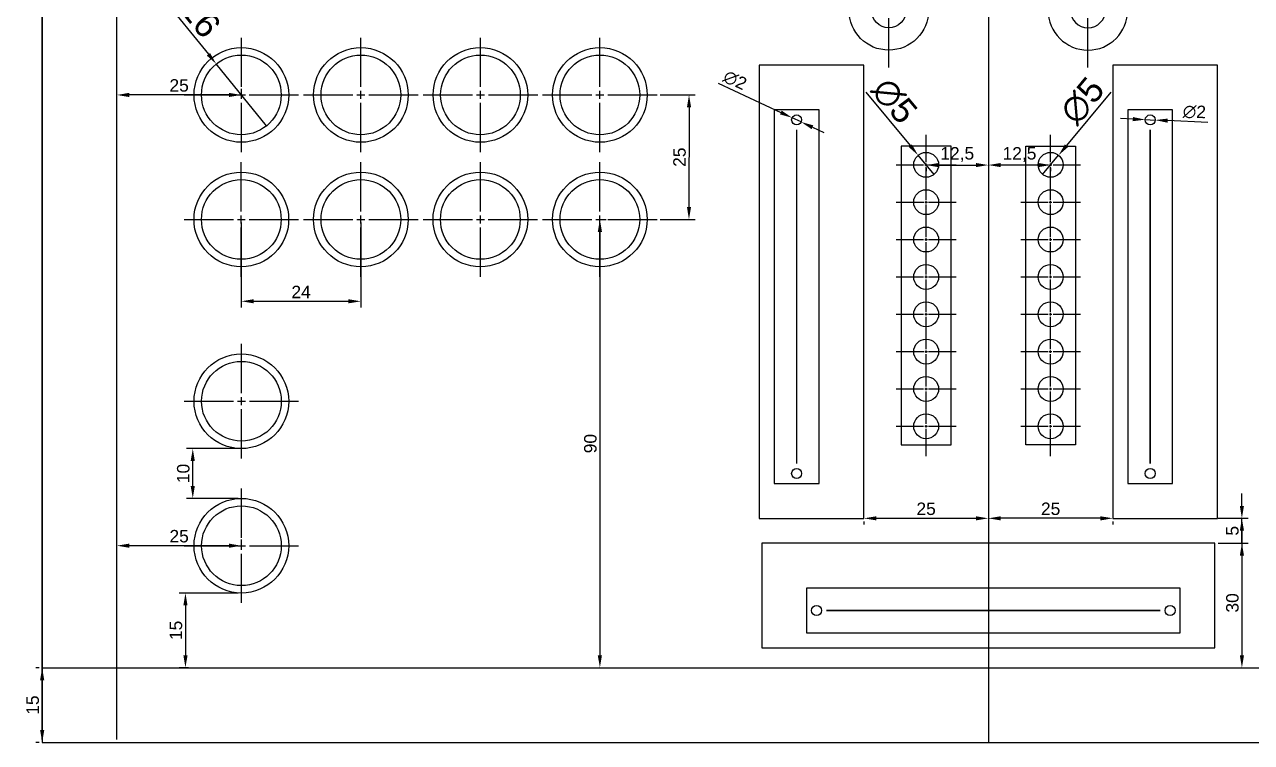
# Model space of a CAD drawing. Header units: millimetres. Extents: x -366 to 391, y -4 to 567.
# Drawn here: x -3.5 to 242.8, y 300 to 444.1 of the extents above; entities that cross this region are included whole.
import ezdxf

# ---------------------------------------------------------------- set-up
doc = ezdxf.new("R2010")
doc.units = ezdxf.units.MM
doc.linetypes.add('CENTER2', pattern=[28.575, 19.05, -3.175, 3.175, -3.175])
doc.styles.get("Standard").update_dxf_attribs({"font": 'arial.ttf'})
doc.dimstyles.new('ISO-25', dxfattribs={"dimtxt": 2.5, "dimasz": 2.5, "dimexe": 1.25, "dimexo": 0.625, "dimtad": 1, "dimtxsty": 'Standard', "dimcen": 2.5, "dimadec": 0, "dimazin": 0, "dimtfac": 1, "dimtmove": 0, "dimatfit": 3, "dimfxl": 1, "dimarcsym": 0})

# ---------------------------------------------------------------- blocks, each defined once
blk = doc.blocks.new('*U59')
at = {"color": 0, "lineweight": 25, "transparency": 16777216}
for p, q in [((0, 1.6), (0, 11.5)), ((-11.5, 0), (-1.6, 0)), ((1.6, 0), (11.5, 0)), ((0, -11.5), (0, -1.6))]:
    blk.add_line(p, q, dxfattribs=at)
at = {"color": 0, "linetype": 'Continuous', "lineweight": 25, "transparency": 16777216}
for p, q in [((-0.8, 0), (0.8, 0)), ((0, -0.8), (0, 0.8))]:
    blk.add_line(p, q, dxfattribs=at)
blk = doc.blocks.new('*U70')
at = {"color": 0, "linetype": 'CENTER2', "lineweight": 25, "transparency": 16777216}
for p, q in [((0, 1.6), (0, 11.5)), ((-11.5, 0), (-1.6, 0)), ((1.6, 0), (11.5, 0)), ((0, -11.5), (0, -1.6))]:
    blk.add_line(p, q, dxfattribs=at)
at = {"color": 0, "linetype": 'Continuous', "lineweight": 25, "transparency": 16777216}
for p, q in [((-0.8, 0), (0.8, 0)), ((0, -0.8), (0, 0.8))]:
    blk.add_line(p, q, dxfattribs=at)
blk = doc.blocks.new('Button')
at = {"color": 7, "lineweight": 25}
for radius in [9.5, 8]:
    blk.add_circle((0, 0), radius, dxfattribs=at)
at = {"color": 7, "linetype": 'CENTER2', "lineweight": 25}
blk.add_blockref('*U70', (0, 0), dxfattribs=at)
blk = doc.blocks.new('*U58')
at = {"color": 0, "lineweight": 25, "transparency": 16777216}
for p, q in [((0, 1.6), (0, 11.5)), ((-11.5, 0), (-1.6, 0)), ((1.6, 0), (11.5, 0)), ((0, -11.5), (0, -1.6))]:
    blk.add_line(p, q, dxfattribs=at)
at = {"color": 0, "linetype": 'Continuous', "lineweight": 25, "transparency": 16777216}
for p, q in [((-0.8, 0), (0.8, 0)), ((0, -0.8), (0, 0.8))]:
    blk.add_line(p, q, dxfattribs=at)
blk = doc.blocks.new('*U60')
at = {"color": 0, "lineweight": 25, "transparency": 16777216}
for p, q in [((0, 0.5), (0, 6)), ((-6, 0), (-0.5, 0)), ((0.5, 0), (6, 0)), ((0, -6), (0, -0.5))]:
    blk.add_line(p, q, dxfattribs=at)
at = {"color": 0, "linetype": 'Continuous', "lineweight": 25, "transparency": 16777216}
for p, q in [((-0.25, 0), (0.25, 0)), ((0, -0.25), (0, 0.25))]:
    blk.add_line(p, q, dxfattribs=at)
blk = doc.blocks.new('*U61')
at = {"color": 0, "lineweight": 25, "transparency": 16777216}
for p, q in [((0, 0.5), (0, 6)), ((-6, 0), (-0.5, 0)), ((0.5, 0), (6, 0)), ((0, -6), (0, -0.5))]:
    blk.add_line(p, q, dxfattribs=at)
at = {"color": 0, "linetype": 'Continuous', "lineweight": 25, "transparency": 16777216}
for p, q in [((-0.25, 0), (0.25, 0)), ((0, -0.25), (0, 0.25))]:
    blk.add_line(p, q, dxfattribs=at)
blk = doc.blocks.new('*U62')
at = {"color": 0, "lineweight": 25, "transparency": 16777216}
for p, q in [((0, 0.5), (0, 6)), ((-6, 0), (-0.5, 0)), ((0.5, 0), (6, 0)), ((0, -6), (0, -0.5))]:
    blk.add_line(p, q, dxfattribs=at)
at = {"color": 0, "linetype": 'Continuous', "lineweight": 25, "transparency": 16777216}
for p, q in [((-0.25, 0), (0.25, 0)), ((0, -0.25), (0, 0.25))]:
    blk.add_line(p, q, dxfattribs=at)
blk = doc.blocks.new('*U63')
at = {"color": 0, "lineweight": 25, "transparency": 16777216}
for p, q in [((0, 0.5), (0, 6)), ((-6, 0), (-0.5, 0)), ((0.5, 0), (6, 0)), ((0, -6), (0, -0.5))]:
    blk.add_line(p, q, dxfattribs=at)
at = {"color": 0, "linetype": 'Continuous', "lineweight": 25, "transparency": 16777216}
for p, q in [((-0.25, 0), (0.25, 0)), ((0, -0.25), (0, 0.25))]:
    blk.add_line(p, q, dxfattribs=at)
blk = doc.blocks.new('*U64')
at = {"color": 0, "lineweight": 25, "transparency": 16777216}
for p, q in [((0, 0.5), (0, 6)), ((-6, 0), (-0.5, 0)), ((0.5, 0), (6, 0)), ((0, -6), (0, -0.5))]:
    blk.add_line(p, q, dxfattribs=at)
at = {"color": 0, "linetype": 'Continuous', "lineweight": 25, "transparency": 16777216}
for p, q in [((-0.25, 0), (0.25, 0)), ((0, -0.25), (0, 0.25))]:
    blk.add_line(p, q, dxfattribs=at)
blk = doc.blocks.new('*U65')
at = {"color": 0, "lineweight": 25, "transparency": 16777216}
for p, q in [((0, 0.5), (0, 6)), ((-6, 0), (-0.5, 0)), ((0.5, 0), (6, 0)), ((0, -6), (0, -0.5))]:
    blk.add_line(p, q, dxfattribs=at)
at = {"color": 0, "linetype": 'Continuous', "lineweight": 25, "transparency": 16777216}
for p, q in [((-0.25, 0), (0.25, 0)), ((0, -0.25), (0, 0.25))]:
    blk.add_line(p, q, dxfattribs=at)
blk = doc.blocks.new('*U66')
at = {"color": 0, "lineweight": 25, "transparency": 16777216}
for p, q in [((0, 0.5), (0, 6)), ((-6, 0), (-0.5, 0)), ((0.5, 0), (6, 0)), ((0, -6), (0, -0.5))]:
    blk.add_line(p, q, dxfattribs=at)
at = {"color": 0, "linetype": 'Continuous', "lineweight": 25, "transparency": 16777216}
for p, q in [((-0.25, 0), (0.25, 0)), ((0, -0.25), (0, 0.25))]:
    blk.add_line(p, q, dxfattribs=at)
blk = doc.blocks.new('*U67')
at = {"color": 0, "lineweight": 25, "transparency": 16777216}
for p, q in [((0, 0.5), (0, 6)), ((-6, 0), (-0.5, 0)), ((0.5, 0), (6, 0)), ((0, -6), (0, -0.5))]:
    blk.add_line(p, q, dxfattribs=at)
at = {"color": 0, "linetype": 'Continuous', "lineweight": 25, "transparency": 16777216}
for p, q in [((-0.25, 0), (0.25, 0)), ((0, -0.25), (0, 0.25))]:
    blk.add_line(p, q, dxfattribs=at)
blk = doc.blocks.new('*D68')
at = {"color": 0, "lineweight": -2, "transparency": 16777216}
for p, q in [((-0.63, 315), (-1.25, 315)), ((0, 302.5), (0, 312.5)), ((-0.63, 300), (-1.25, 300))]:
    blk.add_line(p, q, dxfattribs=at)
at = {"color": 0, "lineweight": 25, "transparency": 16777216}
for points in [[(-0.42, 312.5), (0.42, 312.5), (0, 315)], [(-0.42, 302.5), (0.42, 302.5), (0, 300)]]:
    blk.add_solid(points, dxfattribs=at)
at = {"layer": 'Defpoints', "color": 0, "lineweight": 25, "transparency": 16777216}
for p in [(0, 315), (0, 315), (0, 300)]:
    blk.add_point(p, dxfattribs=at)
at = {"color": 0, "lineweight": 25, "transparency": 16777216, "insert": (-1.9, 307.5), "char_height": 2.5, "attachment_point": 5, "rotation": 90}
blk.add_mtext('15', dxfattribs=at)
blk = doc.blocks.new('*D69')
at = {"color": 0, "lineweight": -2, "transparency": 16777216}
for p, q in [((0, 300.62), (0, 551.25)), ((2.5, 550), (12.5, 550)), ((15, 300.62), (15, 551.25))]:
    blk.add_line(p, q, dxfattribs=at)
at = {"color": 0, "lineweight": 25, "transparency": 16777216}
for points in [[(2.5, 550.42), (2.5, 549.58), (0, 550)], [(12.5, 550.42), (12.5, 549.58), (15, 550)]]:
    blk.add_solid(points, dxfattribs=at)
at = {"layer": 'Defpoints', "color": 0, "lineweight": 25, "transparency": 16777216}
for p in [(15, 550), (0, 300), (15, 300)]:
    blk.add_point(p, dxfattribs=at)
at = {"color": 0, "lineweight": 25, "transparency": 16777216, "insert": (7.5, 551.9), "char_height": 2.5, "attachment_point": 5}
blk.add_mtext('15', dxfattribs=at)
blk = doc.blocks.new('*U79')
at = {"color": 0, "linetype": 'Continuous', "lineweight": 25, "transparency": 16777216}
for p, q in [((0, 1.6), (0, 11.5)), ((-11.5, 0), (-1.6, 0)), ((-0.8, 0), (0.8, 0)), ((0, -0.8), (0, 0.8)), ((1.6, 0), (11.5, 0)), ((0, -11.5), (0, -1.6))]:
    blk.add_line(p, q, dxfattribs=at)
blk = doc.blocks.new('Pot')
at = {"color": 7, "linetype": 'Continuous', "lineweight": 25}
for radius in [8, 3.5]:
    blk.add_circle((0, 0), radius, dxfattribs=at)
blk.add_blockref('*U79', (0, 0), dxfattribs=at)
blk = doc.blocks.new('*D74')
at = {"color": 0, "lineweight": -2, "transparency": 16777216}
for p, q in [((23.09, 450.86), (33.39, 438.16)), ((45.03, 423.78), (34.96, 436.22))]:
    blk.add_line(p, q, dxfattribs=at)
at = {"color": 0, "lineweight": 25, "transparency": 16777216}
blk.add_solid([(33.71, 438.42), (33.06, 437.9), (34.96, 436.22)], dxfattribs=at)
at = {"layer": 'Defpoints', "color": 0, "lineweight": 25, "transparency": 16777216}
for p in [(34.96, 436.22), (45.03, 423.78)]:
    blk.add_point(p, dxfattribs=at)
at = {"color": 0, "lineweight": 25, "transparency": 16777216, "insert": (30.03, 447.57), "char_height": 5, "attachment_point": 5, "rotation": 309.0162}
blk.add_mtext('∅16', dxfattribs=at)
blk = doc.blocks.new('_None')
blk = doc.blocks.new('*D75')
at = {"color": 0, "lineweight": -2, "transparency": 16777216}
for p, q in [((165.38, 430.55), (174.31, 419.82)), ((179.1, 414.05), (175.9, 417.89))]:
    blk.add_line(p, q, dxfattribs=at)
at = {"color": 0, "lineweight": 25, "transparency": 16777216}
blk.add_solid([(174.63, 420.08), (173.99, 419.55), (175.9, 417.89)], dxfattribs=at)
at = {"layer": 'Defpoints', "color": 0, "lineweight": 25, "transparency": 16777216}
for p in [(175.9, 417.89), (179.1, 414.05)]:
    blk.add_point(p, dxfattribs=at)
at = {"color": 0, "lineweight": 25, "transparency": 16777216, "insert": (171.13, 428.82), "char_height": 5, "attachment_point": 5, "rotation": 309.7662}
blk.add_mtext('∅5', dxfattribs=at)
blk = doc.blocks.new('*D77')
at = {"color": 0, "lineweight": -2, "transparency": 16777216}
for p, q in [((39.38, 330), (27.52, 330)), ((28.77, 327.5), (28.77, 317.5)), ((29.38, 315), (27.52, 315))]:
    blk.add_line(p, q, dxfattribs=at)
at = {"color": 0, "lineweight": 25, "transparency": 16777216}
for points in [[(28.35, 327.5), (29.19, 327.5), (28.77, 330)], [(28.35, 317.5), (29.19, 317.5), (28.77, 315)]]:
    blk.add_solid(points, dxfattribs=at)
at = {"layer": 'Defpoints', "color": 0, "lineweight": 25, "transparency": 16777216}
for p in [(40, 330), (28.77, 315), (30, 315)]:
    blk.add_point(p, dxfattribs=at)
at = {"color": 0, "lineweight": 25, "transparency": 16777216, "insert": (26.87, 322.5), "char_height": 2.5, "attachment_point": 5, "rotation": 90}
blk.add_mtext('15', dxfattribs=at)
blk = doc.blocks.new('*D78')
at = {"color": 0, "lineweight": -2, "transparency": 16777216}
for p, q in [((39.38, 359), (28.99, 359)), ((30.24, 351.5), (30.24, 356.5)), ((39.38, 349), (28.99, 349))]:
    blk.add_line(p, q, dxfattribs=at)
at = {"color": 0, "lineweight": 25, "transparency": 16777216}
for points in [[(29.82, 356.5), (30.66, 356.5), (30.24, 359)], [(29.82, 351.5), (30.66, 351.5), (30.24, 349)]]:
    blk.add_solid(points, dxfattribs=at)
at = {"layer": 'Defpoints', "color": 0, "lineweight": 25, "transparency": 16777216}
for p in [(30.24, 359), (40, 359), (40, 349)]:
    blk.add_point(p, dxfattribs=at)
at = {"color": 0, "lineweight": 25, "transparency": 16777216, "insert": (28.34, 354), "char_height": 2.5, "attachment_point": 5, "rotation": 90}
blk.add_mtext('10', dxfattribs=at)
blk = doc.blocks.new('*D80')
at = {"color": 0, "lineweight": -2, "transparency": 16777216}
for p, q in [((15, 426.56), (15, 431.25)), ((40, 430.62), (40, 431.25)), ((37.5, 430), (17.5, 430))]:
    blk.add_line(p, q, dxfattribs=at)
at = {"color": 0, "lineweight": 25, "transparency": 16777216}
for points in [[(17.5, 430.42), (17.5, 429.58), (15, 430)], [(37.5, 430.42), (37.5, 429.58), (40, 430)]]:
    blk.add_solid(points, dxfattribs=at)
at = {"layer": 'Defpoints', "color": 0, "lineweight": 25, "transparency": 16777216}
for p in [(15, 430), (40, 430), (15, 425.94)]:
    blk.add_point(p, dxfattribs=at)
at = {"color": 0, "lineweight": 25, "transparency": 16777216, "insert": (27.5, 431.9), "char_height": 2.5, "attachment_point": 5}
blk.add_mtext('25', dxfattribs=at)
blk = doc.blocks.new('*D81')
at = {"color": 0, "lineweight": -2, "transparency": 16777216}
for p, q in [((190, 420.57), (190, 414.67)), ((177.5, 415.35), (177.5, 414.67)), ((180, 415.92), (187.5, 415.92))]:
    blk.add_line(p, q, dxfattribs=at)
at = {"color": 0, "lineweight": 25, "transparency": 16777216}
for points in [[(180, 416.34), (180, 415.51), (177.5, 415.92)], [(187.5, 416.34), (187.5, 415.51), (190, 415.92)]]:
    blk.add_solid(points, dxfattribs=at)
at = {"layer": 'Defpoints', "color": 0, "lineweight": 25, "transparency": 16777216}
for p in [(190, 421.2), (177.5, 415.97), (190, 415.92)]:
    blk.add_point(p, dxfattribs=at)
at = {"color": 0, "lineweight": 25, "transparency": 16777216, "insert": (183.75, 418.05), "char_height": 2.5, "attachment_point": 5}
blk.add_mtext('12,5', dxfattribs=at)
blk = doc.blocks.new('*D82')
at = {"color": 0, "lineweight": -2, "transparency": 16777216}
for p, q in [((190, 349.37), (190, 343.75)), ((167.5, 345), (187.5, 345)), ((165, 344.37), (165, 343.75))]:
    blk.add_line(p, q, dxfattribs=at)
at = {"color": 0, "lineweight": 25, "transparency": 16777216}
for points in [[(167.5, 345.41), (167.5, 344.58), (165, 345)], [(187.5, 345.41), (187.5, 344.58), (190, 345)]]:
    blk.add_solid(points, dxfattribs=at)
at = {"layer": 'Defpoints', "color": 0, "lineweight": 25, "transparency": 16777216}
for p in [(190, 350), (165, 345), (190, 345)]:
    blk.add_point(p, dxfattribs=at)
at = {"color": 0, "lineweight": 25, "transparency": 16777216, "insert": (177.5, 346.9), "char_height": 2.5, "attachment_point": 5}
blk.add_mtext('25', dxfattribs=at)
blk = doc.blocks.new('*D83')
at = {"color": 0, "lineweight": -2, "transparency": 16777216}
for p, q in [((112.61, 405), (113.24, 405)), ((111.99, 402.5), (111.99, 317.5)), ((112.61, 315), (113.24, 315))]:
    blk.add_line(p, q, dxfattribs=at)
at = {"color": 0, "lineweight": 25, "transparency": 16777216}
for points in [[(111.57, 402.5), (112.41, 402.5), (111.99, 405)], [(111.57, 317.5), (112.41, 317.5), (111.99, 315)]]:
    blk.add_solid(points, dxfattribs=at)
at = {"layer": 'Defpoints', "color": 0, "lineweight": 25, "transparency": 16777216}
for p in [(111.99, 405), (111.99, 315), (111.99, 315)]:
    blk.add_point(p, dxfattribs=at)
at = {"color": 0, "lineweight": 25, "transparency": 16777216, "insert": (110.09, 360), "char_height": 2.5, "attachment_point": 5, "rotation": 90}
blk.add_mtext('90', dxfattribs=at)
blk = doc.blocks.new('*D84')
at = {"color": 0, "lineweight": -2, "transparency": 16777216}
for p, q in [((15, 340.12), (15, 340.75)), ((40, 340.12), (40, 340.75)), ((37.5, 339.5), (17.5, 339.5))]:
    blk.add_line(p, q, dxfattribs=at)
at = {"color": 0, "lineweight": 25, "transparency": 16777216}
for points in [[(17.5, 339.92), (17.5, 339.08), (15, 339.5)], [(37.5, 339.92), (37.5, 339.08), (40, 339.5)]]:
    blk.add_solid(points, dxfattribs=at)
at = {"layer": 'Defpoints', "color": 0, "lineweight": 25, "transparency": 16777216}
for p in [(15, 339.5), (15, 339.5), (40, 339.5)]:
    blk.add_point(p, dxfattribs=at)
at = {"color": 0, "lineweight": 25, "transparency": 16777216, "insert": (27.5, 341.4), "char_height": 2.5, "attachment_point": 5}
blk.add_mtext('25', dxfattribs=at)
blk = doc.blocks.new('*D86')
at = {"color": 0, "lineweight": -2, "transparency": 16777216}
for p, q in [((39.99, 404.37), (39.99, 387.32)), ((63.99, 404.37), (63.99, 387.32)), ((42.49, 388.57), (61.49, 388.57))]:
    blk.add_line(p, q, dxfattribs=at)
at = {"color": 0, "lineweight": 25, "transparency": 16777216}
for points in [[(42.49, 388.99), (42.49, 388.16), (39.99, 388.57)], [(61.49, 388.99), (61.49, 388.16), (63.99, 388.57)]]:
    blk.add_solid(points, dxfattribs=at)
at = {"layer": 'Defpoints', "color": 0, "lineweight": 25, "transparency": 16777216}
for p in [(39.99, 405), (63.99, 405), (63.99, 388.57)]:
    blk.add_point(p, dxfattribs=at)
at = {"color": 0, "lineweight": 25, "transparency": 16777216, "insert": (51.99, 390.45), "char_height": 2.5, "attachment_point": 5}
blk.add_mtext('24', dxfattribs=at)
blk = doc.blocks.new('*D87')
at = {"color": 0, "lineweight": -2, "transparency": 16777216}
for p, q in [((124.12, 430), (131.14, 430)), ((129.89, 427.5), (129.88, 407.5)), ((124.11, 405), (131.13, 405))]:
    blk.add_line(p, q, dxfattribs=at)
at = {"color": 0, "lineweight": 25, "transparency": 16777216}
for points in [[(129.47, 427.5), (130.31, 427.5), (129.89, 430)], [(129.47, 407.5), (130.3, 407.5), (129.88, 405)]]:
    blk.add_solid(points, dxfattribs=at)
at = {"layer": 'Defpoints', "color": 0, "lineweight": 25, "transparency": 16777216}
for p in [(123.5, 430), (123.49, 405), (129.88, 405)]:
    blk.add_point(p, dxfattribs=at)
at = {"color": 0, "lineweight": 25, "transparency": 16777216, "insert": (127.99, 417.5), "char_height": 2.5, "attachment_point": 5, "rotation": 89.9811}
blk.add_mtext('25', dxfattribs=at)
blk = doc.blocks.new('*U108')
at = {"color": 0, "lineweight": 25, "transparency": 16777216}
for p, q in [((0, 0.5), (0, 6)), ((-6, 0), (-0.5, 0)), ((0.5, 0), (6, 0)), ((0, -6), (0, -0.5))]:
    blk.add_line(p, q, dxfattribs=at)
at = {"color": 0, "linetype": 'Continuous', "lineweight": 25, "transparency": 16777216}
for p, q in [((-0.25, 0), (0.25, 0)), ((0, -0.25), (0, 0.25))]:
    blk.add_line(p, q, dxfattribs=at)
blk = doc.blocks.new('*U109')
at = {"color": 0, "lineweight": 25, "transparency": 16777216}
for p, q in [((0, 0.5), (0, 6)), ((-6, 0), (-0.5, 0)), ((0.5, 0), (6, 0)), ((0, -6), (0, -0.5))]:
    blk.add_line(p, q, dxfattribs=at)
at = {"color": 0, "linetype": 'Continuous', "lineweight": 25, "transparency": 16777216}
for p, q in [((-0.25, 0), (0.25, 0)), ((0, -0.25), (0, 0.25))]:
    blk.add_line(p, q, dxfattribs=at)
blk = doc.blocks.new('*U110')
at = {"color": 0, "lineweight": 25, "transparency": 16777216}
for p, q in [((0, 0.5), (0, 6)), ((-6, 0), (-0.5, 0)), ((0.5, 0), (6, 0)), ((0, -6), (0, -0.5))]:
    blk.add_line(p, q, dxfattribs=at)
at = {"color": 0, "linetype": 'Continuous', "lineweight": 25, "transparency": 16777216}
for p, q in [((-0.25, 0), (0.25, 0)), ((0, -0.25), (0, 0.25))]:
    blk.add_line(p, q, dxfattribs=at)
blk = doc.blocks.new('*U111')
at = {"color": 0, "lineweight": 25, "transparency": 16777216}
for p, q in [((0, 0.5), (0, 6)), ((-6, 0), (-0.5, 0)), ((0.5, 0), (6, 0)), ((0, -6), (0, -0.5))]:
    blk.add_line(p, q, dxfattribs=at)
at = {"color": 0, "linetype": 'Continuous', "lineweight": 25, "transparency": 16777216}
for p, q in [((-0.25, 0), (0.25, 0)), ((0, -0.25), (0, 0.25))]:
    blk.add_line(p, q, dxfattribs=at)
blk = doc.blocks.new('*U112')
at = {"color": 0, "lineweight": 25, "transparency": 16777216}
for p, q in [((0, 0.5), (0, 6)), ((-6, 0), (-0.5, 0)), ((0.5, 0), (6, 0)), ((0, -6), (0, -0.5))]:
    blk.add_line(p, q, dxfattribs=at)
at = {"color": 0, "linetype": 'Continuous', "lineweight": 25, "transparency": 16777216}
for p, q in [((-0.25, 0), (0.25, 0)), ((0, -0.25), (0, 0.25))]:
    blk.add_line(p, q, dxfattribs=at)
blk = doc.blocks.new('*U113')
at = {"color": 0, "lineweight": 25, "transparency": 16777216}
for p, q in [((0, 0.5), (0, 6)), ((-6, 0), (-0.5, 0)), ((0.5, 0), (6, 0)), ((0, -6), (0, -0.5))]:
    blk.add_line(p, q, dxfattribs=at)
at = {"color": 0, "linetype": 'Continuous', "lineweight": 25, "transparency": 16777216}
for p, q in [((-0.25, 0), (0.25, 0)), ((0, -0.25), (0, 0.25))]:
    blk.add_line(p, q, dxfattribs=at)
blk = doc.blocks.new('*U114')
at = {"color": 0, "lineweight": 25, "transparency": 16777216}
for p, q in [((0, 0.5), (0, 6)), ((-6, 0), (-0.5, 0)), ((0.5, 0), (6, 0)), ((0, -6), (0, -0.5))]:
    blk.add_line(p, q, dxfattribs=at)
at = {"color": 0, "linetype": 'Continuous', "lineweight": 25, "transparency": 16777216}
for p, q in [((-0.25, 0), (0.25, 0)), ((0, -0.25), (0, 0.25))]:
    blk.add_line(p, q, dxfattribs=at)
blk = doc.blocks.new('*U115')
at = {"color": 0, "lineweight": 25, "transparency": 16777216}
for p, q in [((0, 0.5), (0, 6)), ((-6, 0), (-0.5, 0)), ((0.5, 0), (6, 0)), ((0, -6), (0, -0.5))]:
    blk.add_line(p, q, dxfattribs=at)
at = {"color": 0, "linetype": 'Continuous', "lineweight": 25, "transparency": 16777216}
for p, q in [((-0.25, 0), (0.25, 0)), ((0, -0.25), (0, 0.25))]:
    blk.add_line(p, q, dxfattribs=at)
blk = doc.blocks.new('*D135')
at = {"color": 0, "lineweight": -2, "transparency": 16777216}
for p, q in [((214.62, 430.55), (205.69, 419.82)), ((200.9, 414.05), (204.1, 417.89))]:
    blk.add_line(p, q, dxfattribs=at)
at = {"color": 0, "lineweight": 25, "transparency": 16777216}
blk.add_solid([(205.37, 420.08), (206.01, 419.55), (204.1, 417.89)], dxfattribs=at)
at = {"layer": 'Defpoints', "color": 0, "lineweight": 25, "transparency": 16777216}
for p in [(204.1, 417.89), (200.9, 414.05)]:
    blk.add_point(p, dxfattribs=at)
at = {"color": 0, "lineweight": 25, "transparency": 16777216, "insert": (208.87, 428.82), "char_height": 5, "attachment_point": 5, "rotation": 50.2338}
blk.add_mtext('∅5', dxfattribs=at)
blk = doc.blocks.new('*D123')
at = {"color": 0, "lineweight": -2, "transparency": 16777216}
for p, q in [((190, 420.57), (190, 414.67)), ((200, 415.92), (192.5, 415.92)), ((202.5, 415.35), (202.5, 414.67))]:
    blk.add_line(p, q, dxfattribs=at)
at = {"color": 0, "lineweight": 25, "transparency": 16777216}
for points in [[(192.5, 416.34), (192.5, 415.51), (190, 415.92)], [(200, 416.34), (200, 415.51), (202.5, 415.92)]]:
    blk.add_solid(points, dxfattribs=at)
at = {"layer": 'Defpoints', "color": 0, "lineweight": 25, "transparency": 16777216}
for p in [(190, 421.2), (190, 415.92), (202.5, 415.97)]:
    blk.add_point(p, dxfattribs=at)
at = {"color": 0, "lineweight": 25, "transparency": 16777216, "insert": (196.25, 418.05), "char_height": 2.5, "attachment_point": 5}
blk.add_mtext('12,5', dxfattribs=at)
blk = doc.blocks.new('*D118')
at = {"color": 0, "lineweight": -2, "transparency": 16777216}
for p, q in [((190, 349.37), (190, 343.75)), ((212.5, 345), (192.5, 345)), ((215, 344.37), (215, 343.75))]:
    blk.add_line(p, q, dxfattribs=at)
at = {"color": 0, "lineweight": 25, "transparency": 16777216}
for points in [[(192.5, 345.41), (192.5, 344.58), (190, 345)], [(212.5, 345.41), (212.5, 344.58), (215, 345)]]:
    blk.add_solid(points, dxfattribs=at)
at = {"layer": 'Defpoints', "color": 0, "lineweight": 25, "transparency": 16777216}
for p in [(190, 350), (190, 345), (215, 345)]:
    blk.add_point(p, dxfattribs=at)
at = {"color": 0, "lineweight": 25, "transparency": 16777216, "insert": (202.5, 346.9), "char_height": 2.5, "attachment_point": 5}
blk.add_mtext('25', dxfattribs=at)
blk = doc.blocks.new('LinPot')
at = {"color": 7, "lineweight": 25}
for p, q in [((7.5, 11), (7.5, 78)), ((7.5, 78), (7.5, 11))]:
    blk.add_line(p, q, dxfattribs=at)
for points in [[(0, 0), (21, 0), (21, 91), (0, 91)], [(3, 7), (12, 7), (12, 82), (3, 82)]]:
    blk.add_lwpolyline(points, close=True, dxfattribs=at)
for centre in [(7.5, 80), (7.5, 9)]:
    blk.add_circle(centre, 1, dxfattribs=at)
blk = doc.blocks.new('*D144')
at = {"color": 0, "lineweight": -2, "transparency": 16777216}
for p, q in [((240.91, 347.5), (240.91, 350)), ((236.13, 345), (242.16, 345)), ((240.91, 339.99), (240.91, 345)), ((236.13, 339.99), (242.16, 339.99)), ((240.91, 337.49), (240.91, 334.99))]:
    blk.add_line(p, q, dxfattribs=at)
at = {"color": 0, "lineweight": 25, "transparency": 16777216}
for points in [[(240.49, 347.5), (241.33, 347.5), (240.91, 345)], [(240.49, 337.49), (241.33, 337.49), (240.91, 339.99)]]:
    blk.add_solid(points, dxfattribs=at)
at = {"layer": 'Defpoints', "color": 0, "lineweight": 25, "transparency": 16777216}
for p in [(235.5, 345), (240.91, 345), (235.5, 339.99)]:
    blk.add_point(p, dxfattribs=at)
at = {"color": 0, "lineweight": 25, "transparency": 16777216, "insert": (239.01, 342.5), "char_height": 2.5, "attachment_point": 5, "rotation": 90}
blk.add_mtext('5', dxfattribs=at)
blk = doc.blocks.new('*D145')
at = {"color": 0, "lineweight": -2, "transparency": 16777216}
for p, q in [((236.63, 345), (242.16, 345)), ((240.91, 342.5), (240.91, 317.5)), ((236.63, 315), (242.16, 315))]:
    blk.add_line(p, q, dxfattribs=at)
at = {"color": 0, "lineweight": 25, "transparency": 16777216}
for points in [[(240.49, 342.5), (241.33, 342.5), (240.91, 345)], [(240.49, 317.5), (241.33, 317.5), (240.91, 315)]]:
    blk.add_solid(points, dxfattribs=at)
at = {"layer": 'Defpoints', "color": 0, "lineweight": 25, "transparency": 16777216}
for p in [(236, 345), (236, 315), (240.91, 315)]:
    blk.add_point(p, dxfattribs=at)
at = {"color": 0, "lineweight": 25, "transparency": 16777216, "insert": (239.01, 328.02), "char_height": 2.5, "attachment_point": 5, "rotation": 90}
blk.add_mtext('30', dxfattribs=at)
blk = doc.blocks.new('*D149')
at = {"color": 0, "lineweight": -2, "transparency": 16777216}
for p, q in [((219.01, 425.15), (216.51, 425.26)), ((221.5, 425.04), (223.5, 424.95)), ((234.07, 424.49), (226, 424.84))]:
    blk.add_line(p, q, dxfattribs=at)
at = {"color": 0, "lineweight": 25, "transparency": 16777216}
for points in [[(219.02, 425.57), (218.99, 424.73), (221.5, 425.04)], [(226.02, 425.26), (225.98, 424.43), (223.5, 424.95)]]:
    blk.add_solid(points, dxfattribs=at)
at = {"layer": 'Defpoints', "color": 0, "lineweight": 25, "transparency": 16777216}
for p in [(221.5, 425.04), (223.5, 424.95)]:
    blk.add_point(p, dxfattribs=at)
at = {"color": 0, "lineweight": 25, "transparency": 16777216, "insert": (231.37, 426.58), "char_height": 2.5, "attachment_point": 5, "rotation": 357.4876}
blk.add_mtext('∅2', dxfattribs=at)

msp = doc.modelspace()

# ---------------------------------------------------------------- linework, layer by layer
at = {"color": 7, "lineweight": 25}
for p, q in [((190, 560), (190, 300)), ((164.997, 435.997), (143.997, 435.997)), ((143.997, 435.997), (143.997, 344.997)), ((164.997, 344.997), (164.997, 435.997)), ((135.761, 432.348), (148.326, 426.478)), ((155.997, 426.997), (146.997, 426.997)), ((146.997, 426.997), (146.997, 351.997)), ((155.997, 351.997), (155.997, 426.997)), ((152.403, 424.574), (150.591, 425.42)), ((151.497, 422.997), (151.497, 355.997)), ((154.668, 423.516), (156.933, 422.458)), ((146.997, 351.997), (155.997, 351.997)), ((143.997, 344.997), (164.997, 344.997)), ((0, 315), (380, 315))]:
    msp.add_line(p, q, dxfattribs=at)
for points in [[(0, 300), (380, 300), (380.002, 550), (-0.002, 550)], [(172.504, 359.723), (182.504, 359.723), (182.504, 419.723), (172.504, 419.723)], [(207.496, 359.723), (197.496, 359.723), (197.496, 419.723), (207.496, 419.723)]]:
    msp.add_lwpolyline(points, close=True, dxfattribs=at)
for centre, radius in [((39.997, 430), 9.5), ((39.997, 430), 8), ((151.497, 424.997), 1), ((177.504, 415.973), 2.5), ((202.496, 415.973), 2.5), ((39.989, 405), 9.5), ((39.989, 405), 8), ((177.509, 408.473), 2.5), ((202.491, 408.473), 2.5), ((177.504, 400.973), 2.5), ((202.496, 400.973), 2.5), ((177.504, 393.473), 2.5), ((202.496, 393.473), 2.5), ((177.504, 385.973), 2.5), ((202.496, 385.973), 2.5), ((177.509, 378.473), 2.5), ((202.491, 378.473), 2.5), ((177.504, 370.973), 2.5), ((202.496, 370.973), 2.5), ((177.504, 363.473), 2.5), ((202.496, 363.473), 2.5), ((151.497, 353.997), 1)]:
    msp.add_circle(centre, radius, dxfattribs=at)
for points in [[(148.503, 426.856), (148.15, 426.101), (150.591, 425.42)], [(154.845, 423.893), (154.492, 423.138), (152.403, 424.574)]]:
    msp.add_solid(points, dxfattribs=at)

# ---------------------------------------------------------------- block references
for name, p in [('Pot', (170.004, 446.997)), ('*U59', (39.997, 430)), ('Button', (63.997, 430)), ('Button', (87.997, 430)), ('Button', (111.997, 430)), ('*U60', (177.504, 415.973)), ('*U108', (202.496, 415.973)), ('*U58', (39.989, 405)), ('Button', (63.989, 405)), ('Button', (87.989, 405)), ('Button', (111.989, 405)), ('*U61', (177.509, 408.473)), ('*U109', (202.491, 408.473)), ('*U62', (177.504, 400.973)), ('*U110', (202.496, 400.973)), ('*U63', (177.504, 393.473)), ('*U111', (202.496, 393.473)), ('*U64', (177.504, 385.973)), ('*U112', (202.496, 385.973)), ('*U65', (177.509, 378.473)), ('*U113', (202.491, 378.473)), ('Button', (40, 368.5)), ('*U66', (177.504, 370.973)), ('*U114', (202.496, 370.973)), ('*U67', (177.504, 363.473)), ('*U115', (202.496, 363.473)), ('Button', (40, 339.5))]:
    msp.add_blockref(name, p, dxfattribs=at)
at = {"color": 7, "lineweight": 25, "xscale": -1}
msp.add_blockref('Pot', (209.996, 446.997), dxfattribs=at)
at = {"color": 0, "lineweight": 25}
msp.add_blockref('LinPot', (215.003, 344.997), dxfattribs=at)
at = {"color": 0, "lineweight": 25, "rotation": 90}
msp.add_blockref('LinPot', (235.5, 318.994), dxfattribs=at)

# ---------------------------------------------------------------- texts
at = {"color": 7, "lineweight": 25, "insert": (139.125, 432.952), "char_height": 2.5, "attachment_point": 5, "rotation": 334.96086}
msp.add_mtext('∅2', dxfattribs=at)

# ---------------------------------------------------------------- dimensions: what is measured, and where the dimension line sits
at = {"color": 7, "lineweight": 25}
for base, p1, p2, picture, middle in [((15, 550), (0, 300), (15, 300), '*D69', (7.5, 551.901)), ((15, 430), (39.997, 430), (15, 425.938), '*D80', (27.498, 431.901)), ((190, 415.924), (177.504, 415.973), (190, 421.196), '*D81', (183.752, 418.052)), ((63.989, 388.572), (39.989, 405), (63.989, 405), '*D86', (51.989, 390.452)), ((190, 344.997), (164.997, 344.997), (190, 350), '*D82', (177.499, 346.898)), ((15, 339.5), (40, 339.5), (15, 339.5), '*D84', (27.5, 341.401))]:
    dim = msp.add_linear_dim(base=base, p1=p1, p2=p2, dimstyle='ISO-25', dxfattribs=at)
    dim.commit()
    dim.dimension.update_dxf_attribs({"geometry": picture, "text_midpoint": middle})
dim = msp.add_diameter_dim_2p(p1=(45.033, 423.784), p2=(34.96, 436.216), dimstyle='ISO-25', override={"dimtxt": 5, "dimblk1": 'None', "dimsah": 1}, dxfattribs=at)
dim.commit()
dim.dimension.update_dxf_attribs({"geometry": '*D74', "text_midpoint": (30.031, 447.569)})
for p1, p2, picture, middle in [((179.103, 414.051), (175.905, 417.894), '*D75', (168.577, 426.701)), ((200.897, 414.051), (204.095, 417.894), '*D135', (211.423, 426.701))]:
    dim = msp.add_diameter_dim_2p(p1=p1, p2=p2, dimstyle='ISO-25', override={"dimtxt": 5, "dimblk1": 'None', "dimsah": 1}, dxfattribs=at)
    dim.commit()
    dim.dimension.update_dxf_attribs({"geometry": picture, "text_midpoint": middle, "dimtype": 163})
dim = msp.add_aligned_dim(p1=(123.497, 430), p2=(123.489, 405), distance=6.394, dimstyle='ISO-25', dxfattribs=at)
dim.commit()
dim.dimension.update_dxf_attribs({"geometry": '*D87', "text_midpoint": (127.986, 417.498)})
at = {"color": 0, "lineweight": 25}
dim = msp.add_diameter_dim_2p(p1=(221.504, 425.041), p2=(223.502, 424.953), dimstyle='ISO-25', dxfattribs=at)
dim.commit()
dim.dimension.update_dxf_attribs({"geometry": '*D149', "text_midpoint": (231.286, 424.612)})
at = {"color": 7, "lineweight": 25}
for base, p1, p2, angle, picture, middle in [((190, 415.924), (202.496, 415.973), (190, 421.196), 180, '*D123', (196.248, 418.052)), ((111.989, 315), (111.989, 405), (111.989, 315), 90, '*D83', (110.087, 360)), ((30.24, 359), (40, 349), (40, 359), 90, '*D78', (28.338, 354)), ((190, 344.997), (215.003, 344.997), (190, 350), 180, '*D118', (202.501, 346.898)), ((0, 315), (0, 300), (0, 315), 90, '*D68', (-1.901, 307.5))]:
    dim = msp.add_linear_dim(base=base, p1=p1, p2=p2, angle=angle, dimstyle='ISO-25', dxfattribs=at)
    dim.commit()
    dim.dimension.update_dxf_attribs({"geometry": picture, "text_midpoint": middle})
at = {"color": 0, "lineweight": 25}
for base, p1, p2, picture, middle in [((240.909, 344.997), (235.5, 339.994), (235.5, 344.997), '*D144', (240.909, 342.496)), ((240.909, 315), (236.003, 344.997), (236.003, 315), '*D145', (240.909, 328.022))]:
    dim = msp.add_linear_dim(base=base, p1=p1, p2=p2, angle=90, dimstyle='ISO-25', dxfattribs=at)
    dim.commit()
    dim.dimension.update_dxf_attribs({"geometry": picture, "text_midpoint": middle, "dimtype": 160})
at = {"color": 7, "lineweight": 25}
dim = msp.add_linear_dim(base=(28.771, 315), p1=(40, 330), p2=(30, 315), angle=90, dimstyle='ISO-25', dxfattribs=at)
dim.commit()
dim.dimension.update_dxf_attribs({"geometry": '*D77', "text_midpoint": (28.771, 322.5), "dimtype": 160})

doc.saveas('drawing.dxf')
